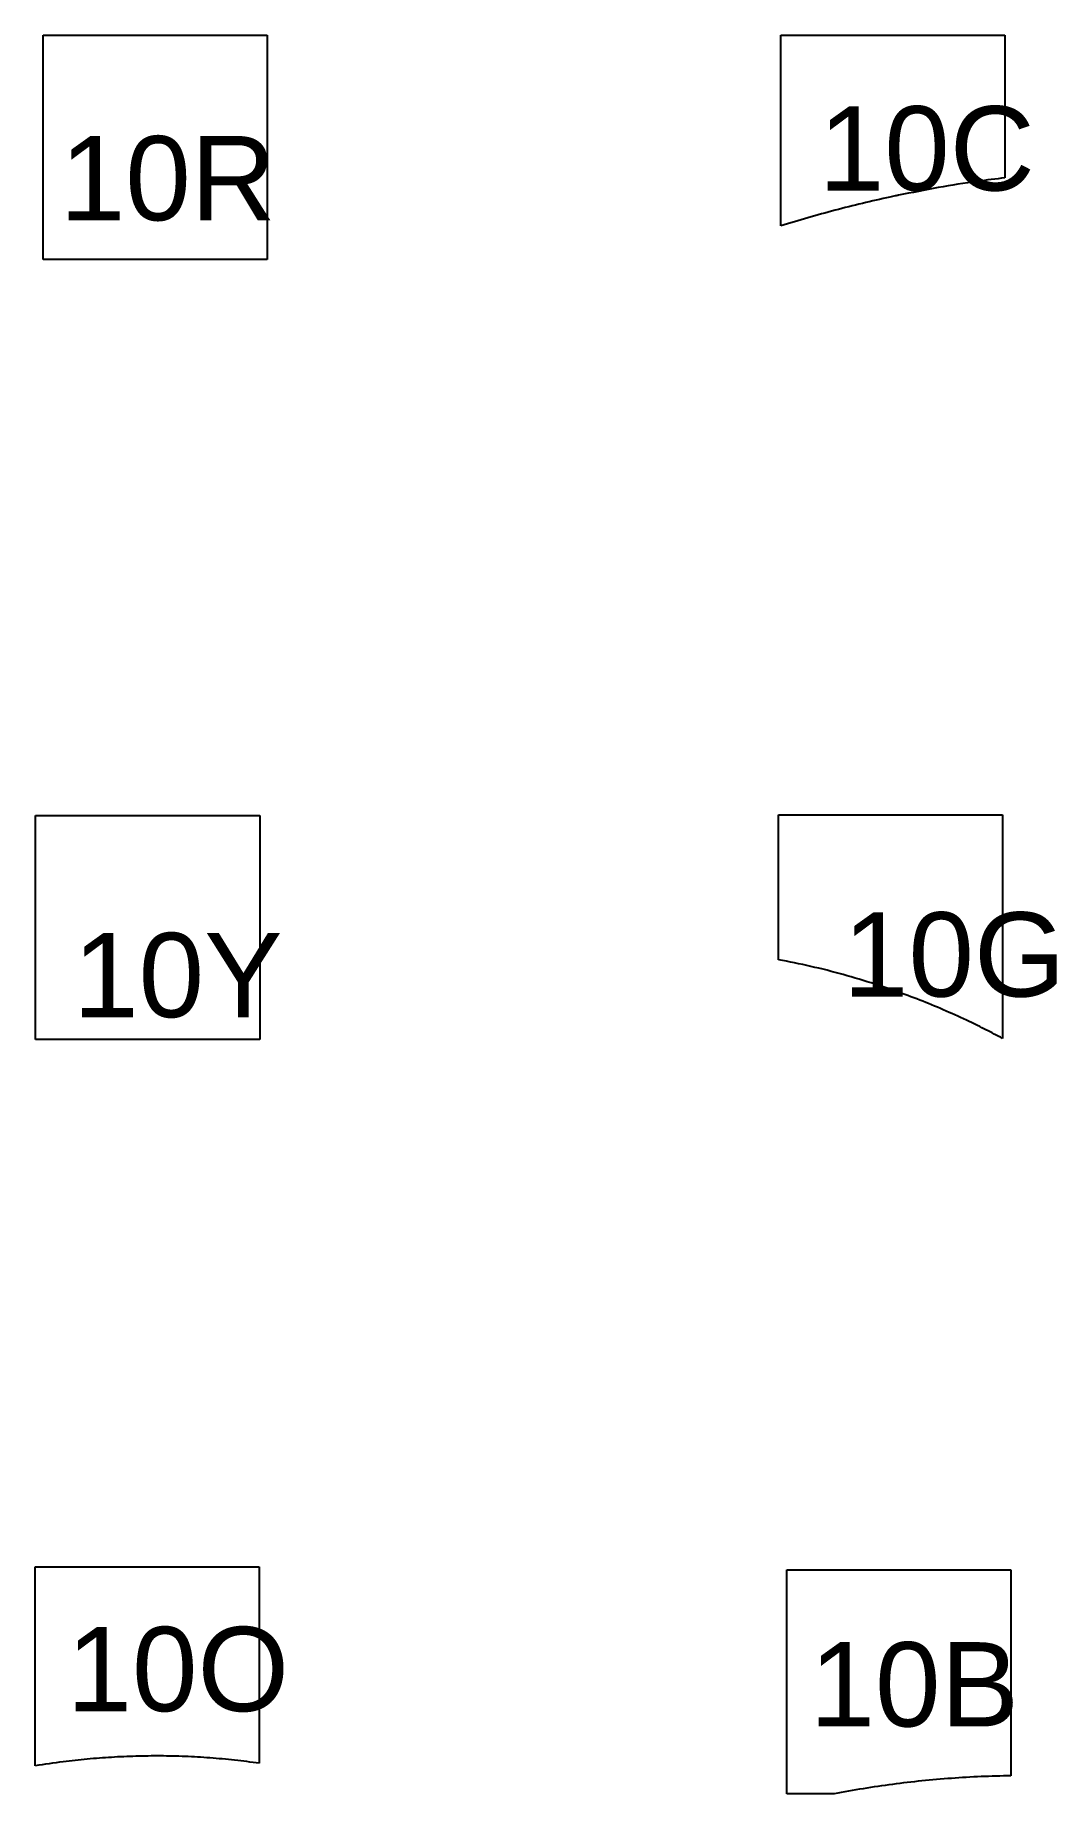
# Model space of a CAD drawing. Header units: millimetres. Extents: x 1.9 to 9.2, y 2.3 to 14.8.
import ezdxf

# ---------------------------------------------------------------- set-up
doc = ezdxf.new("R2010")
doc.units = ezdxf.units.MM
doc.header["$MEASUREMENT"] = 0
doc.layers.add('CUT', color=1, linetype='Continuous')
doc.layers.add('DISPLAY', color=163, linetype='Continuous')

msp = doc.modelspace()

# ---------------------------------------------------------------- linework, layer by layer
at = {"layer": 'CUT'}
for p, q in [((2.004, 14.834), (3.604, 14.834)), ((2.004, 13.234), (2.004, 14.834)), ((3.604, 14.834), (3.604, 13.234)), ((7.272, 13.473), (7.272, 14.835)), ((7.272, 14.835), (8.872, 14.835)), ((8.872, 14.835), (8.872, 13.816)), ((3.604, 13.234), (2.004, 13.234)), ((1.95, 9.264), (3.55, 9.264)), ((1.95, 7.664), (1.95, 9.264)), ((3.55, 9.264), (3.55, 7.664)), ((7.254, 9.268), (8.854, 9.268)), ((7.254, 8.234), (7.254, 9.268)), ((8.854, 9.268), (8.854, 7.672)), ((3.55, 7.664), (1.95, 7.664)), ((1.947, 2.479), (1.947, 3.9)), ((1.947, 3.9), (3.547, 3.9)), ((3.547, 3.9), (3.547, 2.497)), ((7.315, 3.879), (8.915, 3.879)), ((7.315, 2.279), (7.315, 3.879)), ((8.915, 3.879), (8.915, 2.408)), ((7.652, 2.279), (7.315, 2.279))]:
    msp.add_line(p, q, dxfattribs=at)
for points, knots in [([(8.872, 13.816), (8.807, 13.808), (8.648, 13.788), (8.395, 13.748), (8.207, 13.71), (8.113, 13.692)], [-1, -1, -1, -1, -0.745869, -0.372742, 0, 0, 0, 0]), ([(8.113, 13.692), (8.11, 13.691), (8.102, 13.69), (8.087, 13.686), (8.069, 13.683), (8.057, 13.68), (8.051, 13.679)], [0, 0, 0, 0, 0.196039, 0.396248, 0.722248, 1, 1, 1, 1]), ([(8.051, 13.679), (7.986, 13.664), (7.854, 13.635), (7.659, 13.585), (7.465, 13.532), (7.336, 13.493), (7.272, 13.473)], [-1, -1, -1, -1, -0.749737, -0.499474, -0.249737, 0, 0, 0, 0]), ([(8.854, 7.672), (8.815, 7.693), (8.737, 7.734), (8.603, 7.8), (8.453, 7.868), (8.286, 7.938), (8.116, 8.002), (7.927, 8.066), (7.717, 8.129), (7.487, 8.188), (7.331, 8.219), (7.254, 8.234)], [-1, -1, -1, -1, -0.9222088, -0.8444659, -0.7380506, -0.6315765, -0.5251004, -0.4186822, -0.2791426, -0.1395399, 0, 0, 0, 0]), ([(3.547, 2.497), (3.488, 2.505), (3.371, 2.52), (3.195, 2.536), (3.018, 2.546), (2.841, 2.55), (2.666, 2.548), (2.492, 2.54), (2.319, 2.527), (2.137, 2.508), (2.013, 2.489), (1.947, 2.479)], [-1, -1, -1, -1, -0.889724, -0.77938, -0.669031, -0.558748, -0.450389, -0.341973, -0.233555, -0.125193, 0, 0, 0, 0]), ([(8.915, 2.408), (8.844, 2.406), (8.702, 2.403), (8.49, 2.39), (8.279, 2.372), (8.069, 2.347), (7.86, 2.317), (7.721, 2.291), (7.652, 2.279)], [-1, -1, -1, -1, -0.832703, -0.665377, -0.498085, -0.332066, -0.166012, 0, 0, 0, 0])]:
    msp.add_open_spline(points, degree=3, knots=knots, dxfattribs=at)

# ---------------------------------------------------------------- texts
at = {"layer": 'DISPLAY', "char_height": 0.60195, "attachment_point": 7, "line_spacing_factor": 0.963855}
for s, insert, width in [('\\fHelvetica;10C', (7.543, 13.717), 2.01255), ('\\fHelvetica;10R', (2.123, 13.504), 2.03068), ('\\fHelvetica;10G', (7.716, 7.962), 2.04156), ('\\fHelvetica;10Y', (2.218, 7.815), 1.99442), ('\\fHelvetica;10O', (2.171, 2.86), 2.05244), ('\\fHelvetica;10B', (7.477, 2.751), 1.95816)]:
    msp.add_mtext(s, dxfattribs=dict(at, insert=insert, width=width))

doc.saveas('drawing.dxf')
